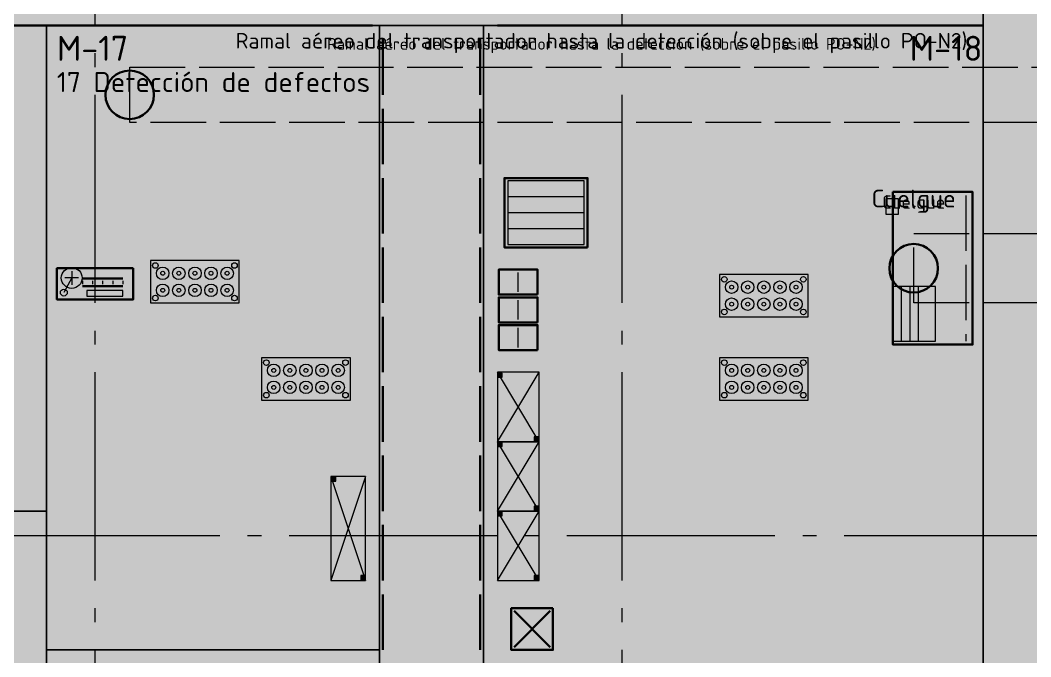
# Model space of a CAD drawing. Header units: millimetres. Extents: x 0 to 1189, y 0 to 841.
# Drawn here: x 432.6 to 505.4, y 564 to 609.9 of the extents above; entities that cross this region are included whole.
import ezdxf
from ezdxf.enums import TextEntityAlignment as Align

# ---------------------------------------------------------------- set-up
doc = ezdxf.new("R2010")
doc.units = ezdxf.units.MM
doc.linetypes.add('IRAM-E-TRAZOS', pattern=[5, 4, -1])
doc.linetypes.add('IRAM-F-TRAZO-PUNTO', pattern=[20, 15, -2, 1, -2])
for name, color, linetype, lineweight, true_color in [('A-DEFENSA', 2, 'CONTINUOUS', 35, 0xe6b400), ('A-DEM-RO', 1, 'CONTINUOUS', 35, 0xd21e1e), ('A-EQUIPO', 30, 'CONTINUOUS', 35, 0xe67800), ('A-PASILLO', 2, 'IRAM-E-TRAZOS', 35, 0xd7a500), ('A-SENDA', 2, 'CONTINUOUS', 25, 0xd7a500)]:
    doc.layers.add(name, color=color, linetype=linetype, lineweight=lineweight, true_color=true_color)
for name, color, linetype, lineweight in [('A-EJE', 1, 'IRAM-F-TRAZO-PUNTO', 18), ('A-EQUIPO-FINO', 8, 'CONTINUOUS', 13), ('A-EQUIPO-OCULTO', 8, 'IRAM-E-TRAZOS', 13), ('A-EQUIPO-RELLENO', 9, 'CONTINUOUS', 13), ('A-RELLENO', 9, 'CONTINUOUS', 13), ('A-SECTOR', 1, 'CONTINUOUS', 25), ('A-SECTOR-TXT', 1, 'CONTINUOUS', 25), ('A-TEXTO', 7, 'CONTINUOUS', 18)]:
    doc.layers.add(name, color=color, linetype=linetype, lineweight=lineweight)
doc.styles.add('ISO3098', font='isocpeur.ttf')

msp = doc.modelspace()

# ---------------------------------------------------------------- hatches: boundary and pattern name
at = {"layer": 'A-EQUIPO-RELLENO', "true_color": 0xeedec0}
h = msp.add_hatch(color=7, dxfattribs=at)
h.dxf.hatch_style = 1
h.paths.add_polyline_path([(473.25, 593.7), (473.25, 598.3), (467.75, 598.3), (467.75, 593.7)])
h = msp.add_hatch(color=7, dxfattribs=at)
h.dxf.hatch_style = 1
h.paths.add_polyline_path([(495.5, 597.5), (495.5, 586.5), (501.25, 586.5), (501.25, 597.5)])
at = {"layer": 'A-EQUIPO-RELLENO', "true_color": 0xcdd0d4}
h = msp.add_hatch(color=7, dxfattribs=at)
h.dxf.hatch_style = 1
h.paths.add_polyline_path([(495, 597), (495, 595.9), (495.9, 595.9), (495.9, 597)])
at = {"layer": 'A-EQUIPO-RELLENO', "true_color": 0xeeeeee}
h = msp.add_hatch(color=7, dxfattribs=at)
h.dxf.hatch_style = 1
h.paths.add_polyline_path([(442, 589.5), (448.4, 589.5), (448.4, 592.55), (442, 592.55)])
h = msp.add_hatch(color=7, dxfattribs=at)
h.dxf.hatch_style = 1
h.paths.add_polyline_path([(440.75, 592), (435.25, 592), (435.25, 589.75), (440.75, 589.75)])
at = {"layer": 'A-EQUIPO-RELLENO', "true_color": 0xfaecc8}
h = msp.add_hatch(color=7, dxfattribs=at)
h.dxf.hatch_style = 1
h.paths.add_polyline_path([(469.9, 590.1), (469.9, 591.9), (467.1, 591.9), (467.1, 590.1)])
at = {"layer": 'A-EQUIPO-RELLENO', "true_color": 0xeeeeee}
h = msp.add_hatch(color=7, dxfattribs=at)
h.dxf.hatch_style = 1
h.paths.add_polyline_path([(483, 588.5), (489.4, 588.5), (489.4, 591.55), (483, 591.55)])
h = msp.add_hatch(color=7, dxfattribs=at)
h.dxf.hatch_style = 1
h.paths.add_polyline_path([(440, 591.25), (437.1, 591.25), (437.1, 590.7), (440, 590.7)])
at = {"layer": 'A-EQUIPO-RELLENO', "true_color": 0xfaecc8}
h = msp.add_hatch(color=7, dxfattribs=at)
h.dxf.hatch_style = 1
h.paths.add_polyline_path([(469.9, 588.1), (469.9, 589.9), (467.1, 589.9), (467.1, 588.1)])
h = msp.add_hatch(color=7, dxfattribs=at)
h.dxf.hatch_style = 1
h.paths.add_polyline_path([(469.9, 586.1), (469.9, 587.9), (467.1, 587.9), (467.1, 586.1)])
at = {"layer": 'A-EQUIPO-RELLENO', "true_color": 0xeeeeee}
h = msp.add_hatch(color=7, dxfattribs=at)
h.dxf.hatch_style = 1
h.paths.add_polyline_path([(450, 582.5), (456.4, 582.5), (456.4, 585.55), (450, 585.55)])
h = msp.add_hatch(color=7, dxfattribs=at)
h.dxf.hatch_style = 1
h.paths.add_polyline_path([(483, 582.5), (489.4, 582.5), (489.4, 585.55), (483, 585.55)])
h = msp.add_hatch(color=7, dxfattribs=at)
h.dxf.hatch_style = 1
h.paths.add_polyline_path([(470, 579.5), (470, 584.5), (467, 584.5), (467, 579.5)])
at = {"layer": 'A-EQUIPO-RELLENO', "true_color": 0x969ba0}
h = msp.add_hatch(color=7, dxfattribs=at)
h.dxf.hatch_style = 1
h.paths.add_polyline_path([(467.35, 584.15), (467.35, 584.45), (467.05, 584.45), (467.05, 584.15)])
h = msp.add_hatch(color=7, dxfattribs=at)
h.dxf.hatch_style = 1
h.paths.add_polyline_path([(469.95, 579.55), (469.95, 579.85), (469.65, 579.85), (469.65, 579.55)])
at = {"layer": 'A-EQUIPO-RELLENO', "true_color": 0xeeeeee}
h = msp.add_hatch(color=7, dxfattribs=at)
h.dxf.hatch_style = 1
h.paths.add_polyline_path([(470, 574.5), (470, 579.5), (467, 579.5), (467, 574.5)])
at = {"layer": 'A-EQUIPO-RELLENO', "true_color": 0x969ba0}
h = msp.add_hatch(color=7, dxfattribs=at)
h.dxf.hatch_style = 1
h.paths.add_polyline_path([(467.35, 579.15), (467.35, 579.45), (467.05, 579.45), (467.05, 579.15)])
at = {"layer": 'A-EQUIPO-RELLENO', "true_color": 0xeeeeee}
h = msp.add_hatch(color=7, dxfattribs=at)
h.dxf.hatch_style = 1
h.paths.add_polyline_path([(455, 577), (455, 569.5), (457.5, 569.5), (457.5, 577)])
at = {"layer": 'A-EQUIPO-RELLENO', "true_color": 0x969ba0}
h = msp.add_hatch(color=7, dxfattribs=at)
h.dxf.hatch_style = 1
h.paths.add_polyline_path([(455.05, 576.95), (455.05, 576.65), (455.35, 576.65), (455.35, 576.95)])
h = msp.add_hatch(color=7, dxfattribs=at)
h.dxf.hatch_style = 1
h.paths.add_polyline_path([(469.95, 574.55), (469.95, 574.85), (469.65, 574.85), (469.65, 574.55)])
at = {"layer": 'A-EQUIPO-RELLENO', "true_color": 0xeeeeee}
h = msp.add_hatch(color=7, dxfattribs=at)
h.dxf.hatch_style = 1
h.paths.add_polyline_path([(470, 569.5), (470, 574.5), (467, 574.5), (467, 569.5)])
at = {"layer": 'A-EQUIPO-RELLENO', "true_color": 0x969ba0}
h = msp.add_hatch(color=7, dxfattribs=at)
h.dxf.hatch_style = 1
h.paths.add_polyline_path([(467.35, 574.15), (467.35, 574.45), (467.05, 574.45), (467.05, 574.15)])
h = msp.add_hatch(color=7, dxfattribs=at)
h.dxf.hatch_style = 1
h.paths.add_polyline_path([(457.15, 569.85), (457.15, 569.55), (457.45, 569.55), (457.45, 569.85)])
h = msp.add_hatch(color=7, dxfattribs=at)
h.dxf.hatch_style = 1
h.paths.add_polyline_path([(469.95, 569.55), (469.95, 569.85), (469.65, 569.85), (469.65, 569.55)])
at = {"layer": 'A-EQUIPO-RELLENO', "true_color": 0xf5cdc8}
h = msp.add_hatch(color=7, dxfattribs=at)
h.dxf.hatch_style = 1
h.paths.add_polyline_path([(471, 567.5), (468, 567.5), (468, 564.5), (471, 564.5)])
at = {"layer": 'A-RELLENO', "true_color": 0xfff4b4}
h = msp.add_hatch(color=7, dxfattribs=at)
h.dxf.hatch_style = 1
h.paths.add_polyline_path([(242, 609.5), (502, 609.5), (502, 619.5), (242, 619.5)])
at = {"layer": 'A-RELLENO', "true_color": 0xf6cfc3}
h = msp.add_hatch(color=7, dxfattribs=at)
h.dxf.hatch_style = 1
h.paths.add_polyline_path([(502, 484.5), (552, 484.5), (552, 619.5), (502, 619.5)])
at = {"layer": 'A-RELLENO', "true_color": 0xfde4c8}
h = msp.add_hatch(color=7, dxfattribs=at)
h.dxf.hatch_style = 1
h.paths.add_polyline_path([(398.5, 574.5), (434.5, 574.5), (434.5, 609.5), (398.5, 609.5)])
h = msp.add_hatch(color=7, dxfattribs=at)
h.dxf.hatch_style = 1
h.paths.add_polyline_path([(434.5, 564.5), (458.5, 564.5), (458.5, 609.5), (434.5, 609.5)])
at = {"layer": 'A-RELLENO', "true_color": 0xf6f6f6}
h = msp.add_hatch(color=7, dxfattribs=at)
h.dxf.hatch_style = 1
h.paths.add_polyline_path([(458.5, 484.5), (466, 484.5), (466, 609.5), (458.5, 609.5)])
at = {"layer": 'A-RELLENO', "true_color": 0xfde4c8}
h = msp.add_hatch(color=7, dxfattribs=at)
h.dxf.hatch_style = 1
h.paths.add_polyline_path([(466, 562), (502, 562), (502, 609.5), (466, 609.5)])
at = {"layer": 'A-RELLENO', "true_color": 0xf8d9c0}
h = msp.add_hatch(color=7, dxfattribs=at)
h.dxf.hatch_style = 1
h.paths.add_polyline_path([(428.5, 484.5), (434.5, 484.5), (434.5, 574.5), (428.5, 574.5)])
at = {"layer": 'A-RELLENO', "true_color": 0xfde4c8}
h = msp.add_hatch(color=7, dxfattribs=at)
h.dxf.hatch_style = 1
h.paths.add_polyline_path([(434.5, 535.5), (458.5, 535.5), (458.5, 564.5), (434.5, 564.5)])

# ---------------------------------------------------------------- linework, layer by layer
at = {"layer": 'A-DEFENSA'}
for p, q in [((411, 609.5), (458, 609.5)), ((467, 609.5), (502, 609.5))]:
    msp.add_line(p, q, dxfattribs=at)
at = {"layer": 'A-DEM-RO'}
for p, q in [((470.8, 567.3), (468.2, 564.7)), ((470.8, 564.7), (468.2, 567.3))]:
    msp.add_line(p, q, dxfattribs=at)
msp.add_lwpolyline([(471, 567.5), (468, 567.5), (468, 564.5), (471, 564.5)], close=True, dxfattribs=at)
at = {"layer": 'A-EJE'}
for p, q in [((438, 369.5), (438, 622.5)), ((476, 369.5), (476, 622.5)), ((152, 572.75), (572, 572.75))]:
    msp.add_line(p, q, dxfattribs=at)
at = {"layer": 'A-EQUIPO'}
for p, q in [((440, 591.25), (437.1, 591.25)), ((440, 590.7), (437.1, 590.7))]:
    msp.add_line(p, q, dxfattribs=at)
for points in [[(473.5, 593.5), (473.5, 598.5), (467.5, 598.5), (467.5, 593.5)], [(495.5, 597.5), (495.5, 586.5), (501.25, 586.5), (501.25, 597.5)], [(440.75, 592), (435.25, 592), (435.25, 589.75), (440.75, 589.75)], [(469.9, 590.1), (469.9, 591.9), (467.1, 591.9), (467.1, 590.1)], [(469.9, 588.1), (469.9, 589.9), (467.1, 589.9), (467.1, 588.1)], [(469.9, 586.1), (469.9, 587.9), (467.1, 587.9), (467.1, 586.1)]]:
    msp.add_lwpolyline(points, close=True, dxfattribs=at)
for centre in [(440.5, 604.5), (440.5, 604.5), (497, 592), (497, 592)]:
    msp.add_circle(centre, 1.75, dxfattribs=at)
at = {"layer": 'A-EQUIPO-FINO'}
for p, q in [((473.25, 597.15), (467.75, 597.15)), ((473.25, 596), (467.75, 596)), ((495, 596.45), (494.6, 596.45)), ((473.25, 594.85), (467.75, 594.85)), ((436.32, 591.8), (436.32, 590.8)), ((468.5, 590.3), (468.5, 591.7)), ((436.32, 591.3), (435.75, 590.25)), ((436.82, 591.3), (435.82, 591.3)), ((437.1, 591.1), (437.1, 590.85)), ((437.825, 591.1), (437.825, 590.85)), ((438.55, 591.1), (438.55, 590.85)), ((439.275, 591.1), (439.275, 590.85)), ((440, 591.1), (440, 590.85)), ((496.106, 590.68), (496.106, 586.75)), ((496.712, 590.68), (496.712, 586.75)), ((497.319, 590.68), (497.319, 586.75)), ((468.5, 588.3), (468.5, 589.7)), ((468.5, 586.3), (468.5, 587.7)), ((470, 579.5), (467, 584.5)), ((467, 579.5), (470, 584.5)), ((470, 574.5), (467, 579.5)), ((467, 574.5), (470, 579.5)), ((455, 577), (457.5, 569.5)), ((457.5, 577), (455, 569.5)), ((470, 569.5), (467, 574.5)), ((467, 569.5), (470, 574.5))]:
    msp.add_line(p, q, dxfattribs=at)
for points in [[(473.25, 593.7), (473.25, 598.3), (467.75, 598.3), (467.75, 593.7)], [(495, 597), (495, 595.9), (495.9, 595.9), (495.9, 597)], [(442, 589.5), (448.4, 589.5), (448.4, 592.55), (442, 592.55)], [(483, 588.5), (489.4, 588.5), (489.4, 591.55), (483, 591.55)], [(495.5, 590.68), (495.5, 586.75), (498.575, 586.75), (498.575, 590.68)], [(440, 590.4), (437.4, 590.4), (437.4, 590), (440, 590)], [(450, 582.5), (456.4, 582.5), (456.4, 585.55), (450, 585.55)], [(483, 582.5), (489.4, 582.5), (489.4, 585.55), (483, 585.55)], [(470, 579.5), (470, 584.5), (467, 584.5), (467, 579.5)], [(467.35, 584.15), (467.35, 584.45), (467.05, 584.45), (467.05, 584.15)], [(469.95, 579.55), (469.95, 579.85), (469.65, 579.85), (469.65, 579.55)], [(470, 574.5), (470, 579.5), (467, 579.5), (467, 574.5)], [(467.35, 579.15), (467.35, 579.45), (467.05, 579.45), (467.05, 579.15)], [(455, 577), (455, 569.5), (457.5, 569.5), (457.5, 577)], [(455.05, 576.95), (455.05, 576.65), (455.35, 576.65), (455.35, 576.95)], [(469.95, 574.55), (469.95, 574.85), (469.65, 574.85), (469.65, 574.55)], [(470, 569.5), (470, 574.5), (467, 574.5), (467, 569.5)], [(467.35, 574.15), (467.35, 574.45), (467.05, 574.45), (467.05, 574.15)], [(457.15, 569.85), (457.15, 569.55), (457.45, 569.55), (457.45, 569.85)], [(469.95, 569.55), (469.95, 569.85), (469.65, 569.85), (469.65, 569.55)]]:
    msp.add_lwpolyline(points, close=True, dxfattribs=at)
for centre, radius in [((442.35, 592.2), 0.2), ((448.05, 592.2), 0.2), ((436.32, 591.3), 0.75), ((442.88, 591.638), 0.45), ((442.88, 591.638), 0.14), ((444.04, 591.638), 0.45), ((444.04, 591.638), 0.14), ((445.2, 591.638), 0.45), ((445.2, 591.638), 0.14), ((446.36, 591.638), 0.45), ((446.36, 591.638), 0.14), ((447.52, 591.638), 0.45), ((447.52, 591.638), 0.14), ((483.35, 591.2), 0.2), ((489.05, 591.2), 0.2), ((442.88, 590.412), 0.45), ((444.04, 590.412), 0.45), ((445.2, 590.412), 0.45), ((446.36, 590.412), 0.45), ((447.52, 590.412), 0.45), ((483.88, 590.638), 0.45), ((483.88, 590.638), 0.14), ((485.04, 590.638), 0.45), ((485.04, 590.638), 0.14), ((486.2, 590.638), 0.45), ((486.2, 590.638), 0.14), ((487.36, 590.638), 0.45), ((487.36, 590.638), 0.14), ((488.52, 590.638), 0.45), ((488.52, 590.638), 0.14), ((435.75, 590.25), 0.25), ((442.35, 589.85), 0.2), ((442.88, 590.412), 0.14), ((444.04, 590.412), 0.14), ((445.2, 590.412), 0.14), ((446.36, 590.412), 0.14), ((447.52, 590.412), 0.14), ((448.05, 589.85), 0.2), ((483.88, 589.412), 0.45), ((483.88, 589.412), 0.14), ((485.04, 589.412), 0.45), ((485.04, 589.412), 0.14), ((486.2, 589.412), 0.45), ((486.2, 589.412), 0.14), ((487.36, 589.412), 0.45), ((487.36, 589.412), 0.14), ((488.52, 589.412), 0.45), ((488.52, 589.412), 0.14), ((483.35, 588.85), 0.2), ((489.05, 588.85), 0.2), ((450.35, 585.2), 0.2), ((450.88, 584.638), 0.45), ((452.04, 584.638), 0.45), ((453.2, 584.638), 0.45), ((454.36, 584.638), 0.45), ((455.52, 584.638), 0.45), ((456.05, 585.2), 0.2), ((483.35, 585.2), 0.2), ((483.88, 584.638), 0.45), ((485.04, 584.638), 0.45), ((486.2, 584.638), 0.45), ((487.36, 584.638), 0.45), ((488.52, 584.638), 0.45), ((489.05, 585.2), 0.2), ((450.88, 584.638), 0.14), ((452.04, 584.638), 0.14), ((453.2, 584.638), 0.14), ((454.36, 584.638), 0.14), ((455.52, 584.638), 0.14), ((483.88, 584.638), 0.14), ((485.04, 584.638), 0.14), ((486.2, 584.638), 0.14), ((487.36, 584.638), 0.14), ((488.52, 584.638), 0.14), ((450.88, 583.413), 0.45), ((450.88, 583.413), 0.14), ((452.04, 583.413), 0.45), ((452.04, 583.413), 0.14), ((453.2, 583.413), 0.45), ((453.2, 583.413), 0.14), ((454.36, 583.413), 0.45), ((454.36, 583.413), 0.14), ((455.52, 583.413), 0.45), ((455.52, 583.413), 0.14), ((483.88, 583.413), 0.45), ((483.88, 583.413), 0.14), ((485.04, 583.413), 0.45), ((485.04, 583.413), 0.14), ((486.2, 583.413), 0.45), ((486.2, 583.413), 0.14), ((487.36, 583.413), 0.45), ((487.36, 583.413), 0.14), ((488.52, 583.413), 0.45), ((488.52, 583.413), 0.14), ((450.35, 582.85), 0.2), ((456.05, 582.85), 0.2), ((483.35, 582.85), 0.2), ((489.05, 582.85), 0.2)]:
    msp.add_circle(centre, radius, dxfattribs=at)
at = {"layer": 'A-EQUIPO-OCULTO'}
msp.add_line((500.75, 597.25), (500.75, 586.75), dxfattribs=at)
msp.add_lwpolyline([(511, 589.5), (497, 589.5), (497, 594.5), (511, 594.5), (511, 602.5), (440.5, 602.5), (440.5, 606.5), (511, 606.5), (511, 611.5), (543, 611.5), (543, 492.5), (511, 492.5), (511, 494.5), (498, 494.5), (498, 499.5), (511, 499.5), (511, 589.5)], dxfattribs=at)
msp.add_lwpolyline([(511, 589.5), (497, 589.5), (497, 594.5), (511, 594.5), (511, 602.5), (440.5, 602.5), (440.5, 606.5), (511, 606.5), (511, 611.5), (543, 611.5), (543, 492.5), (511, 492.5), (511, 494.5), (498, 494.5), (498, 499.5), (511, 499.5), (511, 589.5)], dxfattribs=at)
at = {"layer": 'A-PASILLO'}
for p, q in [((458.75, 484.5), (458.75, 609.5)), ((465.75, 484.5), (465.75, 609.5))]:
    msp.add_line(p, q, dxfattribs=at)
at = {"layer": 'A-SECTOR'}
for points in [[(502, 484.5), (552, 484.5), (552, 619.5), (502, 619.5)], [(398.5, 574.5), (434.5, 574.5), (434.5, 609.5), (398.5, 609.5)], [(434.5, 564.5), (458.5, 564.5), (458.5, 609.5), (434.5, 609.5)], [(466, 562), (502, 562), (502, 609.5), (466, 609.5)], [(428.5, 484.5), (434.5, 484.5), (434.5, 574.5), (428.5, 574.5)], [(434.5, 535.5), (458.5, 535.5), (458.5, 564.5), (434.5, 564.5)]]:
    msp.add_lwpolyline(points, close=True, dxfattribs=at)
at = {"layer": 'A-SENDA'}
msp.add_lwpolyline([(242, 609.5), (502, 609.5), (502, 619.5), (242, 619.5)], close=True, dxfattribs=at)

# ---------------------------------------------------------------- texts
at = {"layer": 'A-SECTOR-TXT', "style": 'ISO3098'}
for s, height, p in [('M-17', 1.8, (435.25, 608.75)), ('M-18', 1.8, (496.714, 608.75)), ('17 Detección de defectos', 1.44, (435.25, 606.14))]:
    msp.add_text(s, height=height, dxfattribs=at).set_placement(p, align=Align.TOP_LEFT)
at = {"layer": 'A-TEXTO', "style": 'ISO3098'}
for s, height, p in [('Ramal aéreo del transportador hasta la detección (sobre el pasillo PO-N2)', 1.12, (474.5, 607.5)), ('Ramal aéreo del transportador hasta la detección (sobre el pasillo PO-N2)', 0.84, (474.5, 607.5)), ('Cuelgue', 1.28, (497, 596)), ('Cuelgue', 0.96, (497, 596))]:
    msp.add_text(s, height=height, dxfattribs=at).set_placement(p, align=Align.BOTTOM_CENTER)

doc.saveas('drawing.dxf')
